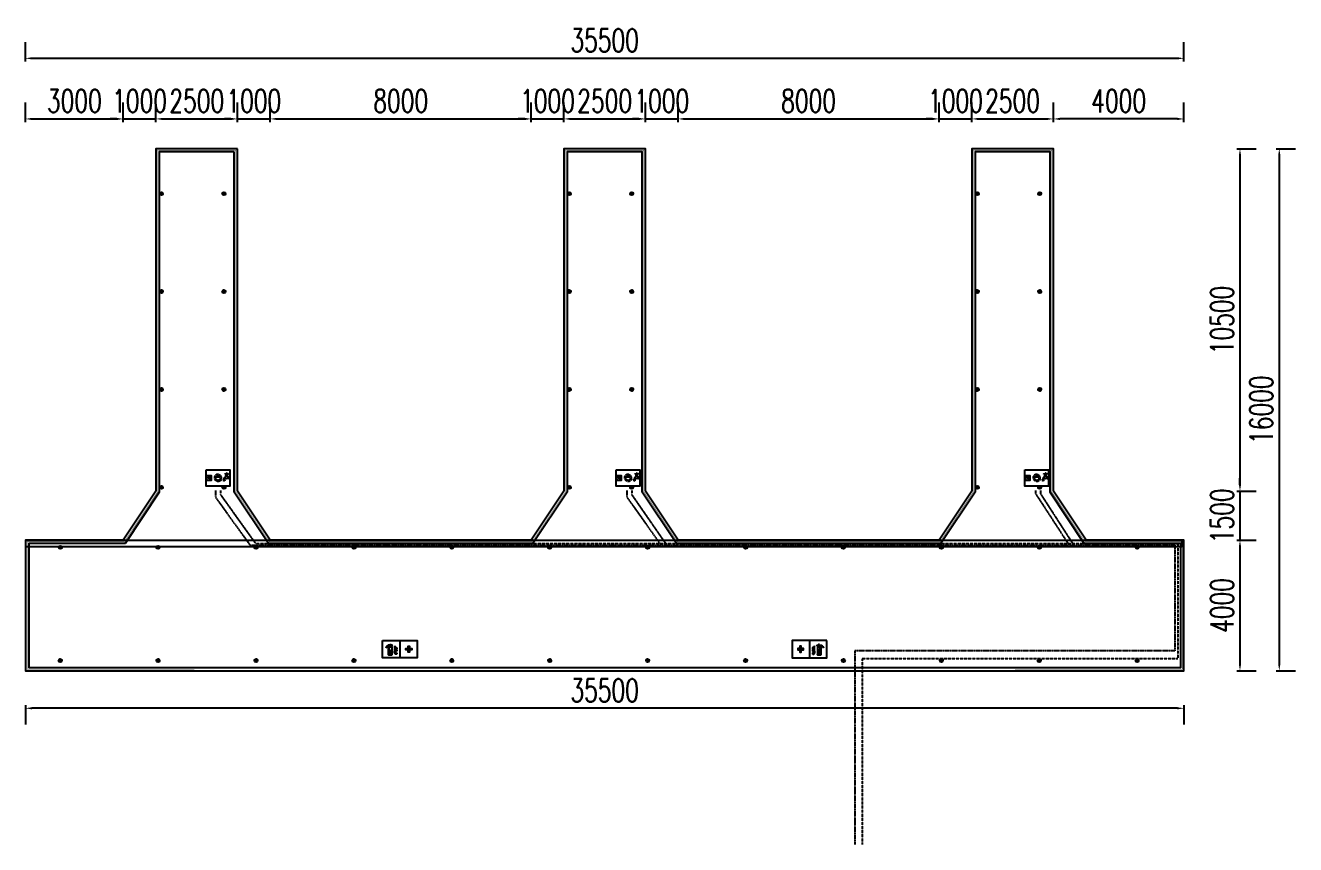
# Model space of a CAD drawing. Extents: x -18540 to 926017, y -610001 to -56924.
# Drawn here: x 435827 to 474748, y -234955 to -209850 of the extents above; entities that cross this region are included whole.
import ezdxf

# ---------------------------------------------------------------- set-up
doc = ezdxf.new("R2010")
doc.units = 0
doc.header["$LTSCALE"] = 10
doc.header["$MEASUREMENT"] = 0
doc.linetypes.add('DASH', pattern=[0.35, 0.25, -0.1])
doc.linetypes.add('PHANTOM', pattern=[2.5, 1.25, -0.25, 0.25, -0.25, 0.25, -0.25])
for name, color, linetype in [('L-TEXT文字标注', 7, 'Continuous'), ('STAIR', 2, 'Continuous'), ('W-_ANTICOLLISION防撞措施', 6, 'Continuous'), ('W-FLOAT_BOWL浮筒', 253, 'Continuous'), ('W-PLASTIC_RAILINGS塑木栏杆', 6, 'Continuous'), ('W-STEEL_FRAME钢架', 3, 'Continuous')]:
    doc.layers.add(name, color=color, linetype=linetype)
doc.styles.add('STANDARD_T3', font='simplex.shx', dxfattribs={"width": 0.7, "bigfont": 'gbcbig.shx'})
doc.dimstyles.new('W&&200', dxfattribs={"dimtxt": 700, "dimasz": 200, "dimexe": 500, "dimexo": 600, "dimgap": 200, "dimtad": 1, "dimdec": 0, "dimzin": 0, "dimdsep": 46, "dimtxsty": 'STANDARD_T3', "dimcen": 0.09, "dimclrd": 1, "dimclre": 1, "dimclrt": 7, "dimazin": 2, "dimtfac": 1, "dimtdec": 0, "dimtix": 1, "dimtmove": 2, "dimatfit": 3, "dimfxl": 100, "dimtolj": 1, "dimtzin": 0, "dimarcsym": 0})

# ---------------------------------------------------------------- blocks, each defined once
blk = doc.blocks.new('A$C6f7a73f6')
blk.add_hatch(color=3).paths.add_polyline_path([(485, 384), (635, 384, 1)])
at = {"color": 5}
for p, q in [((228, 434), (240, 434)), ((228, 408), (240, 408)), ((293, 399), (305, 399)), ((228, 363), (240, 363)), ((228, 337), (240, 337)), ((293, 372), (305, 372))]:
    blk.add_line(p, q, dxfattribs=at)
at = {"color": 0, "linetype": 'ByBlock'}
blk.add_lwpolyline([(200, 634), (920, 634), (920, 134), (200, 134)], close=True, dxfattribs=at)
blk.add_lwpolyline([(200, 459), (350, 459), (350, 309), (200, 309)], close=True)
at = {"color": 6}
for points in [[(478, 432), (450, 450)], [(512, 466), (494, 496)], [(561, 480), (560, 516)], [(606, 468), (624, 496)], [(643, 430), (674, 448)], [(466, 384), (430, 386)], [(477, 338), (446, 320)], [(514, 304), (496, 272)], [(559, 288), (560, 256)], [(608, 302), (626, 272)], [(642, 336), (674, 318)], [(654, 384), (690, 386)]]:
    blk.add_lwpolyline(points, dxfattribs=at)
at = {"color": 7, "true_color": 0xffffff}
for points in [[(779, 406), (755, 384), (744, 359), (741, 347)], [(778, 503), (777, 511), (817, 525)], [(778, 503), (871, 504), (875, 512), (834, 522)], [(779, 406), (794, 419), (797, 435)], [(846, 441), (805, 439), (797, 435)], [(797, 435), (854, 438)], [(798, 431), (854, 434)], [(817, 440), (817, 456), (805, 456)], [(805, 439), (805, 456)], [(812, 468), (809, 456)], [(809, 456), (841, 457)], [(815, 489), (811, 484), (812, 476)], [(812, 476), (840, 478)], [(812, 468), (840, 470), (841, 457)], [(817, 529), (814, 505)], [(815, 489), (836, 486), (840, 482)], [(816, 468), (816, 477)], [(839, 502), (833, 530), (817, 529)], [(837, 453), (817, 456)], [(819, 501), (819, 489)], [(819, 489), (820, 477)], [(832, 485), (832, 477)], [(835, 502), (836, 486)], [(836, 469), (836, 478)], [(845, 454), (841, 457), (837, 453)], [(837, 453), (838, 441)], [(840, 478), (840, 482)], [(846, 441), (845, 454)], [(846, 441), (854, 438)], [(855, 418), (854, 438)], [(855, 418), (860, 406), (872, 402)], [(872, 402), (880, 403)], [(892, 411), (891, 358), (878, 358)], [(881, 394), (882, 374), (878, 358)], [(880, 411), (881, 394)], [(892, 411), (880, 411)], [(881, 394), (893, 395)], [(892, 403), (913, 404)], [(896, 403), (898, 367)], [(897, 399), (917, 400)], [(913, 404), (915, 364)], [(917, 400), (918, 368)], [(777, 349), (741, 347)], [(741, 335), (741, 339), (741, 347)], [(742, 319), (742, 323), (742, 331)], [(743, 302), (743, 307), (742, 315)], [(744, 290), (743, 294), (747, 299)], [(744, 290), (743, 298)], [(746, 335), (745, 339), (745, 347)], [(746, 319), (746, 323), (746, 331)], [(747, 303), (747, 307), (747, 315)], [(748, 290), (749, 347)], [(750, 335), (749, 339), (749, 347)], [(750, 319), (750, 323), (750, 331)], [(751, 303), (751, 307), (751, 315)], [(752, 291), (751, 299)], [(752, 291), (752, 295), (755, 299)], [(754, 335), (753, 339), (753, 348)], [(754, 319), (754, 323), (754, 331)], [(755, 303), (755, 307), (755, 315)], [(756, 291), (757, 348)], [(758, 340), (757, 344), (757, 348)], [(759, 319), (758, 323), (758, 336)], [(759, 303), (759, 307), (759, 315)], [(760, 291), (760, 299)], [(760, 291), (760, 299)], [(762, 340), (761, 344), (761, 348)], [(762, 324), (762, 328), (762, 336)], [(763, 303), (763, 308), (763, 320)], [(764, 291), (765, 348)], [(766, 340), (765, 344), (765, 348)], [(766, 324), (766, 328), (766, 336)], [(767, 308), (767, 312), (767, 320)], [(768, 291), (768, 296), (767, 304)], [(768, 291), (768, 296), (768, 300), (771, 304)], [(770, 340), (769, 344), (769, 348)], [(770, 324), (770, 328), (770, 336)], [(771, 308), (771, 312), (771, 320)], [(772, 292), (773, 349)], [(774, 340), (774, 345), (773, 349)], [(775, 324), (774, 328), (774, 336)], [(775, 308), (775, 312), (775, 320)], [(776, 292), (776, 296), (776, 304)], [(792, 374), (780, 369), (777, 357)], [(777, 357), (777, 349)], [(792, 374), (825, 367), (861, 373)], [(878, 358), (874, 370), (861, 373)], [(882, 374), (894, 375)], [(890, 366), (915, 364)], [(898, 371), (918, 368)]]:
    blk.add_lwpolyline(points, dxfattribs=at)
at = {"color": 5}
for centre, radius in [((311, 385), 31), ((325, 385), 6)]:
    blk.add_circle(centre, radius, dxfattribs=at)
at = {"color": 6}
blk.add_circle((560, 384), 75, dxfattribs=at)
at = {"color": 5}
for centre, start, end in [((234, 434), 0, 180), ((234, 408), 180, 0), ((299, 399), 0, 180), ((234, 363), 0, 180), ((234, 337), 180, 0), ((299, 372), 180, 0)]:
    blk.add_arc(centre, 6, start, end, dxfattribs=at)
blk = doc.blocks.new('*D1319')
at = {"layer": 'Defpoints', "color": 0, "transparency": 16777216}
for p in [(438827, -212716), (435827, -225628), (438827, -225628)]:
    blk.add_point(p, dxfattribs=at)
at = {"layer": 'L-TEXT文字标注', "color": 1, "lineweight": -2, "transparency": 16777216}
for p, q in [((435827, -212816), (435827, -212216)), ((438827, -212816), (438827, -212216)), ((436027, -212716), (438627, -212716))]:
    blk.add_line(p, q, dxfattribs=at)
at = {"layer": 'L-TEXT文字标注', "color": 1, "transparency": 16777216}
for points in [[(436027, -212683), (436027, -212750), (435827, -212716)], [(438627, -212683), (438627, -212750), (438827, -212716)]]:
    blk.add_solid(points, dxfattribs=at)
at = {"layer": 'L-TEXT文字标注', "color": 7, "transparency": 16777216, "insert": (437327, -212166), "char_height": 700, "attachment_point": 5, "style": 'STANDARD_T3'}
blk.add_mtext('\\A1;3000', dxfattribs=at)
blk = doc.blocks.new('*D1320')
at = {"layer": 'Defpoints', "color": 0, "transparency": 16777216}
for p in [(439827, -212716), (439827, -213628), (438827, -225628)]:
    blk.add_point(p, dxfattribs=at)
at = {"layer": 'L-TEXT文字标注', "color": 1, "lineweight": -2, "transparency": 16777216}
for p, q in [((438827, -212816), (438827, -212216)), ((439827, -212816), (439827, -212216)), ((438627, -212716), (438427, -212716)), ((438827, -212716), (439827, -212716)), ((440027, -212716), (440227, -212716))]:
    blk.add_line(p, q, dxfattribs=at)
at = {"layer": 'L-TEXT文字标注', "color": 1, "transparency": 16777216}
for points in [[(438627, -212683), (438627, -212750), (438827, -212716)], [(440027, -212683), (440027, -212750), (439827, -212716)]]:
    blk.add_solid(points, dxfattribs=at)
at = {"layer": 'L-TEXT文字标注', "color": 7, "transparency": 16777216, "insert": (439327, -212166), "char_height": 700, "attachment_point": 5, "style": 'STANDARD_T3'}
blk.add_mtext('\\A1;1000', dxfattribs=at)
blk = doc.blocks.new('*D1321')
at = {"layer": 'Defpoints', "color": 0, "transparency": 16777216}
for p in [(442327, -212716), (439827, -213628), (442327, -213628)]:
    blk.add_point(p, dxfattribs=at)
at = {"layer": 'L-TEXT文字标注', "color": 1, "lineweight": -2, "transparency": 16777216}
for p, q in [((439827, -212816), (439827, -212216)), ((442327, -212816), (442327, -212216)), ((440027, -212716), (442127, -212716))]:
    blk.add_line(p, q, dxfattribs=at)
at = {"layer": 'L-TEXT文字标注', "color": 1, "transparency": 16777216}
for points in [[(440027, -212683), (440027, -212750), (439827, -212716)], [(442127, -212683), (442127, -212750), (442327, -212716)]]:
    blk.add_solid(points, dxfattribs=at)
at = {"layer": 'L-TEXT文字标注', "color": 7, "transparency": 16777216, "insert": (441077, -212166), "char_height": 700, "attachment_point": 5, "style": 'STANDARD_T3'}
blk.add_mtext('\\A1;2500', dxfattribs=at)
blk = doc.blocks.new('*D1322')
at = {"layer": 'Defpoints', "color": 0, "transparency": 16777216}
for p in [(443327, -212716), (442327, -213628), (443327, -225628)]:
    blk.add_point(p, dxfattribs=at)
at = {"layer": 'L-TEXT文字标注', "color": 1, "lineweight": -2, "transparency": 16777216}
for p, q in [((442327, -212816), (442327, -212216)), ((443327, -212816), (443327, -212216)), ((442127, -212716), (441927, -212716)), ((442327, -212716), (443327, -212716)), ((443527, -212716), (443727, -212716))]:
    blk.add_line(p, q, dxfattribs=at)
at = {"layer": 'L-TEXT文字标注', "color": 1, "transparency": 16777216}
for points in [[(442127, -212683), (442127, -212750), (442327, -212716)], [(443527, -212683), (443527, -212750), (443327, -212716)]]:
    blk.add_solid(points, dxfattribs=at)
at = {"layer": 'L-TEXT文字标注', "color": 7, "transparency": 16777216, "insert": (442827, -212166), "char_height": 700, "attachment_point": 5, "style": 'STANDARD_T3'}
blk.add_mtext('\\A1;1000', dxfattribs=at)
blk = doc.blocks.new('*D1323')
at = {"layer": 'Defpoints', "color": 0, "transparency": 16777216}
for p in [(451327, -212716), (443327, -225628), (451327, -225628)]:
    blk.add_point(p, dxfattribs=at)
at = {"layer": 'L-TEXT文字标注', "color": 1, "lineweight": -2, "transparency": 16777216}
for p, q in [((443327, -212816), (443327, -212216)), ((451327, -212816), (451327, -212216)), ((443527, -212716), (451127, -212716))]:
    blk.add_line(p, q, dxfattribs=at)
at = {"layer": 'L-TEXT文字标注', "color": 1, "transparency": 16777216}
for points in [[(443527, -212683), (443527, -212750), (443327, -212716)], [(451127, -212683), (451127, -212750), (451327, -212716)]]:
    blk.add_solid(points, dxfattribs=at)
at = {"layer": 'L-TEXT文字标注', "color": 7, "transparency": 16777216, "insert": (447327, -212166), "char_height": 700, "attachment_point": 5, "style": 'STANDARD_T3'}
blk.add_mtext('\\A1;8000', dxfattribs=at)
blk = doc.blocks.new('*D1324')
at = {"layer": 'Defpoints', "color": 0, "transparency": 16777216}
for p in [(452327, -212716), (452327, -213628), (451327, -225628)]:
    blk.add_point(p, dxfattribs=at)
at = {"layer": 'L-TEXT文字标注', "color": 1, "lineweight": -2, "transparency": 16777216}
for p, q in [((451327, -212816), (451327, -212216)), ((452327, -212816), (452327, -212216)), ((451127, -212716), (450927, -212716)), ((451327, -212716), (452327, -212716)), ((452527, -212716), (452727, -212716))]:
    blk.add_line(p, q, dxfattribs=at)
at = {"layer": 'L-TEXT文字标注', "color": 1, "transparency": 16777216}
for points in [[(451127, -212683), (451127, -212750), (451327, -212716)], [(452527, -212683), (452527, -212750), (452327, -212716)]]:
    blk.add_solid(points, dxfattribs=at)
at = {"layer": 'L-TEXT文字标注', "color": 7, "transparency": 16777216, "insert": (451827, -212166), "char_height": 700, "attachment_point": 5, "style": 'STANDARD_T3'}
blk.add_mtext('\\A1;1000', dxfattribs=at)
blk = doc.blocks.new('*D1325')
at = {"layer": 'Defpoints', "color": 0, "transparency": 16777216}
for p in [(454827, -212716), (452327, -213628), (454827, -213628)]:
    blk.add_point(p, dxfattribs=at)
at = {"layer": 'L-TEXT文字标注', "color": 1, "lineweight": -2, "transparency": 16777216}
for p, q in [((452327, -212816), (452327, -212216)), ((454827, -212816), (454827, -212216)), ((452527, -212716), (454627, -212716))]:
    blk.add_line(p, q, dxfattribs=at)
at = {"layer": 'L-TEXT文字标注', "color": 1, "transparency": 16777216}
for points in [[(452527, -212683), (452527, -212750), (452327, -212716)], [(454627, -212683), (454627, -212750), (454827, -212716)]]:
    blk.add_solid(points, dxfattribs=at)
at = {"layer": 'L-TEXT文字标注', "color": 7, "transparency": 16777216, "insert": (453577, -212166), "char_height": 700, "attachment_point": 5, "style": 'STANDARD_T3'}
blk.add_mtext('\\A1;2500', dxfattribs=at)
blk = doc.blocks.new('*D1326')
at = {"layer": 'Defpoints', "color": 0, "transparency": 16777216}
for p in [(455827, -212716), (454827, -213628), (455827, -225628)]:
    blk.add_point(p, dxfattribs=at)
at = {"layer": 'L-TEXT文字标注', "color": 1, "lineweight": -2, "transparency": 16777216}
for p, q in [((454827, -212816), (454827, -212216)), ((455827, -212816), (455827, -212216)), ((454627, -212716), (454427, -212716)), ((454827, -212716), (455827, -212716)), ((456027, -212716), (456227, -212716))]:
    blk.add_line(p, q, dxfattribs=at)
at = {"layer": 'L-TEXT文字标注', "color": 1, "transparency": 16777216}
for points in [[(454627, -212683), (454627, -212750), (454827, -212716)], [(456027, -212683), (456027, -212750), (455827, -212716)]]:
    blk.add_solid(points, dxfattribs=at)
at = {"layer": 'L-TEXT文字标注', "color": 7, "transparency": 16777216, "insert": (455327, -212166), "char_height": 700, "attachment_point": 5, "style": 'STANDARD_T3'}
blk.add_mtext('\\A1;1000', dxfattribs=at)
blk = doc.blocks.new('*D1327')
at = {"layer": 'Defpoints', "color": 0, "transparency": 16777216}
for p in [(463827, -212716), (455827, -225628), (463827, -225628)]:
    blk.add_point(p, dxfattribs=at)
at = {"layer": 'L-TEXT文字标注', "color": 1, "lineweight": -2, "transparency": 16777216}
for p, q in [((455827, -212816), (455827, -212216)), ((463827, -212816), (463827, -212216)), ((456027, -212716), (463627, -212716))]:
    blk.add_line(p, q, dxfattribs=at)
at = {"layer": 'L-TEXT文字标注', "color": 1, "transparency": 16777216}
for points in [[(456027, -212683), (456027, -212750), (455827, -212716)], [(463627, -212683), (463627, -212750), (463827, -212716)]]:
    blk.add_solid(points, dxfattribs=at)
at = {"layer": 'L-TEXT文字标注', "color": 7, "transparency": 16777216, "insert": (459827, -212166), "char_height": 700, "attachment_point": 5, "style": 'STANDARD_T3'}
blk.add_mtext('\\A1;8000', dxfattribs=at)
blk = doc.blocks.new('*D1328')
at = {"layer": 'Defpoints', "color": 0, "transparency": 16777216}
for p in [(464827, -212716), (464827, -213628), (463827, -225628)]:
    blk.add_point(p, dxfattribs=at)
at = {"layer": 'L-TEXT文字标注', "color": 1, "lineweight": -2, "transparency": 16777216}
for p, q in [((463827, -212816), (463827, -212216)), ((464827, -212816), (464827, -212216)), ((463627, -212716), (463427, -212716)), ((463827, -212716), (464827, -212716)), ((465027, -212716), (465227, -212716))]:
    blk.add_line(p, q, dxfattribs=at)
at = {"layer": 'L-TEXT文字标注', "color": 1, "transparency": 16777216}
for points in [[(463627, -212683), (463627, -212750), (463827, -212716)], [(465027, -212683), (465027, -212750), (464827, -212716)]]:
    blk.add_solid(points, dxfattribs=at)
at = {"layer": 'L-TEXT文字标注', "color": 7, "transparency": 16777216, "insert": (464327, -212166), "char_height": 700, "attachment_point": 5, "style": 'STANDARD_T3'}
blk.add_mtext('\\A1;1000', dxfattribs=at)
blk = doc.blocks.new('*D1329')
at = {"layer": 'Defpoints', "color": 0, "transparency": 16777216}
for p in [(467327, -212716), (464827, -213628), (467327, -213628)]:
    blk.add_point(p, dxfattribs=at)
at = {"layer": 'L-TEXT文字标注', "color": 1, "lineweight": -2, "transparency": 16777216}
for p, q in [((464827, -212816), (464827, -212216)), ((467327, -212816), (467327, -212216)), ((465027, -212716), (467127, -212716))]:
    blk.add_line(p, q, dxfattribs=at)
at = {"layer": 'L-TEXT文字标注', "color": 1, "transparency": 16777216}
for points in [[(465027, -212683), (465027, -212750), (464827, -212716)], [(467127, -212683), (467127, -212750), (467327, -212716)]]:
    blk.add_solid(points, dxfattribs=at)
at = {"layer": 'L-TEXT文字标注', "color": 7, "transparency": 16777216, "insert": (466077, -212166), "char_height": 700, "attachment_point": 5, "style": 'STANDARD_T3'}
blk.add_mtext('\\A1;2500', dxfattribs=at)
blk = doc.blocks.new('*D1330')
at = {"layer": 'Defpoints', "color": 0, "transparency": 16777216}
for p in [(467327, -212716), (467327, -213628), (471327, -225628)]:
    blk.add_point(p, dxfattribs=at)
at = {"layer": 'L-TEXT文字标注', "color": 1, "lineweight": -2, "transparency": 16777216}
for p, q in [((467327, -212816), (467327, -212216)), ((471327, -212816), (471327, -212216)), ((471127, -212716), (467527, -212716))]:
    blk.add_line(p, q, dxfattribs=at)
at = {"layer": 'L-TEXT文字标注', "color": 1, "transparency": 16777216}
for points in [[(467527, -212683), (467527, -212750), (467327, -212716)], [(471127, -212683), (471127, -212750), (471327, -212716)]]:
    blk.add_solid(points, dxfattribs=at)
at = {"layer": 'L-TEXT文字标注', "color": 7, "transparency": 16777216, "insert": (469327, -212166), "char_height": 700, "attachment_point": 5, "style": 'STANDARD_T3'}
blk.add_mtext('\\A1;4000', dxfattribs=at)
blk = doc.blocks.new('*D1331')
at = {"layer": 'Defpoints', "color": 0, "transparency": 16777216}
for p in [(467327, -213628), (467327, -224128), (473044, -224128)]:
    blk.add_point(p, dxfattribs=at)
at = {"layer": 'L-TEXT文字标注', "color": 1, "lineweight": -2, "transparency": 16777216}
for p, q in [((472944, -213628), (473544, -213628)), ((473044, -213828), (473044, -223928)), ((472944, -224128), (473544, -224128))]:
    blk.add_line(p, q, dxfattribs=at)
at = {"layer": 'L-TEXT文字标注', "color": 1, "transparency": 16777216}
for points in [[(473011, -213828), (473077, -213828), (473044, -213628)], [(473011, -223928), (473077, -223928), (473044, -224128)]]:
    blk.add_solid(points, dxfattribs=at)
at = {"layer": 'L-TEXT文字标注', "color": 7, "transparency": 16777216, "insert": (472494, -218878), "char_height": 700, "attachment_point": 5, "rotation": 90, "style": 'STANDARD_T3'}
blk.add_mtext('\\A1;10500', dxfattribs=at)
blk = doc.blocks.new('*D1332')
at = {"layer": 'Defpoints', "color": 0, "transparency": 16777216}
for p in [(467327, -224128), (468327, -225628), (473044, -225628)]:
    blk.add_point(p, dxfattribs=at)
at = {"layer": 'L-TEXT文字标注', "color": 1, "lineweight": -2, "transparency": 16777216}
for p, q in [((473044, -223928), (473044, -223728)), ((472944, -224128), (473544, -224128)), ((473044, -224128), (473044, -225628)), ((472944, -225628), (473544, -225628)), ((473044, -225828), (473044, -226028))]:
    blk.add_line(p, q, dxfattribs=at)
at = {"layer": 'L-TEXT文字标注', "color": 1, "transparency": 16777216}
for points in [[(473011, -223928), (473077, -223928), (473044, -224128)], [(473011, -225828), (473077, -225828), (473044, -225628)]]:
    blk.add_solid(points, dxfattribs=at)
at = {"layer": 'L-TEXT文字标注', "color": 7, "transparency": 16777216, "insert": (472494, -224878), "char_height": 700, "attachment_point": 5, "rotation": 90, "style": 'STANDARD_T3'}
blk.add_mtext('\\A1;1500', dxfattribs=at)
blk = doc.blocks.new('*D1333')
at = {"layer": 'Defpoints', "color": 0, "transparency": 16777216}
for p in [(468327, -225628), (471327, -229628), (473044, -229628)]:
    blk.add_point(p, dxfattribs=at)
at = {"layer": 'L-TEXT文字标注', "color": 1, "lineweight": -2, "transparency": 16777216}
for p, q in [((472944, -225628), (473544, -225628)), ((473044, -225828), (473044, -229428)), ((472944, -229628), (473544, -229628))]:
    blk.add_line(p, q, dxfattribs=at)
at = {"layer": 'L-TEXT文字标注', "color": 1, "transparency": 16777216}
for points in [[(473011, -225828), (473077, -225828), (473044, -225628)], [(473011, -229428), (473077, -229428), (473044, -229628)]]:
    blk.add_solid(points, dxfattribs=at)
at = {"layer": 'L-TEXT文字标注', "color": 7, "transparency": 16777216, "insert": (472494, -227628), "char_height": 700, "attachment_point": 5, "rotation": 90, "style": 'STANDARD_T3'}
blk.add_mtext('\\A1;4000', dxfattribs=at)
blk = doc.blocks.new('*D1334')
at = {"layer": 'Defpoints', "color": 0, "transparency": 16777216}
for p in [(435827, -229628), (471327, -229628), (435827, -230778)]:
    blk.add_point(p, dxfattribs=at)
at = {"layer": 'L-TEXT文字标注', "color": 1, "lineweight": -2, "transparency": 16777216}
for p, q in [((435827, -230678), (435827, -231278)), ((471127, -230778), (436027, -230778)), ((471327, -230678), (471327, -231278))]:
    blk.add_line(p, q, dxfattribs=at)
at = {"layer": 'L-TEXT文字标注', "color": 1, "transparency": 16777216}
for points in [[(436027, -230745), (436027, -230811), (435827, -230778)], [(471127, -230745), (471127, -230811), (471327, -230778)]]:
    blk.add_solid(points, dxfattribs=at)
at = {"layer": 'L-TEXT文字标注', "color": 7, "transparency": 16777216, "insert": (453577, -230228), "char_height": 700, "attachment_point": 5, "style": 'STANDARD_T3'}
blk.add_mtext('\\A1;35500', dxfattribs=at)
blk = doc.blocks.new('*D1335')
at = {"layer": 'Defpoints', "color": 0, "transparency": 16777216}
for p in [(471327, -210859), (435827, -212216), (471327, -212216)]:
    blk.add_point(p, dxfattribs=at)
at = {"layer": 'L-TEXT文字标注', "color": 1, "lineweight": -2, "transparency": 16777216}
for p, q in [((435827, -210959), (435827, -210359)), ((471327, -210959), (471327, -210359)), ((436027, -210859), (471127, -210859))]:
    blk.add_line(p, q, dxfattribs=at)
at = {"layer": 'L-TEXT文字标注', "color": 1, "transparency": 16777216}
for points in [[(436027, -210826), (436027, -210892), (435827, -210859)], [(471127, -210826), (471127, -210892), (471327, -210859)]]:
    blk.add_solid(points, dxfattribs=at)
at = {"layer": 'L-TEXT文字标注', "color": 7, "transparency": 16777216, "insert": (453577, -210309), "char_height": 700, "attachment_point": 5, "style": 'STANDARD_T3'}
blk.add_mtext('\\A1;35500', dxfattribs=at)
blk = doc.blocks.new('*D1336')
at = {"layer": 'Defpoints', "color": 0, "transparency": 16777216}
for p in [(473544, -213628), (473544, -229628), (474248, -229628)]:
    blk.add_point(p, dxfattribs=at)
at = {"layer": 'L-TEXT文字标注', "color": 1, "lineweight": -2, "transparency": 16777216}
for p, q in [((474148, -213628), (474748, -213628)), ((474248, -213828), (474248, -229428)), ((474148, -229628), (474748, -229628))]:
    blk.add_line(p, q, dxfattribs=at)
at = {"layer": 'L-TEXT文字标注', "color": 1, "transparency": 16777216}
for points in [[(474215, -213828), (474282, -213828), (474248, -213628)], [(474215, -229428), (474282, -229428), (474248, -229628)]]:
    blk.add_solid(points, dxfattribs=at)
at = {"layer": 'L-TEXT文字标注', "color": 7, "transparency": 16777216, "insert": (473698, -221628), "char_height": 700, "attachment_point": 5, "rotation": 90, "style": 'STANDARD_T3'}
blk.add_mtext('\\A1;16000', dxfattribs=at)
blk = doc.blocks.new('A$C9549bc64')
h = blk.add_hatch(color=256)
h.dxf.hatch_style = 1
h.paths.add_polyline_path([(184, 336), (184, 86), (284, 86)])
h = blk.add_hatch(color=256)
h.dxf.hatch_style = 1
edge = h.paths.add_edge_path()
edge.add_arc((480, 392), 108, 196.2965, 205.0439)
edge.add_arc((468, 386), 94.8, 205.0439, 214.3785)
edge.add_arc((433, 362), 52.4, 214.3785, 254.5692)
edge.add_arc((412, 285), 27.9, 18.3701, 74.5692, ccw=False)
edge.add_arc((409, 284), 30.5, -13.9571, 18.3701, ccw=False)
edge.add_arc((424, 281), 15.7, 300.4508, 346.0429, ccw=False)
edge.add_arc((420, 286), 22.4, 267.3708, 300.4508, ccw=False)
edge.add_arc((421, 296), 32, 239.8196, 267.3708, ccw=False)
edge.add_arc((436, 323), 62.7, 222.4174, 239.8196, ccw=False)
edge.add_arc((440, 326), 67.5, 205.6516, 222.4174, ccw=False)
edge.add_arc((464, 337), 94.3, 195.8057, 205.6516, ccw=False)
edge.add_arc((487, 344), 119, 187.03, 195.8057, ccw=False)
edge.add_arc((411, 335), 41.8, 167.9085, 187.03, ccw=False)
edge.add_arc((450, 326), 81.4, 154.2372, 167.9085, ccw=False)
edge = h.paths.add_edge_path()
edge.add_arc((485, 328), 120, 200.7545, 208.5371)
edge.add_arc((430, 299), 57.4, 208.5371, 219.7756)
edge.add_arc((534, 385), 192, 219.7756, 225.0173)
edge.add_arc((472, 323), 105, 225.0173, 232.1063)
edge.add_arc((422, 259), 23.7, 232.1063, 271.1094)
edge.add_arc((423, 219), 16.8, 44.3519, 91.1094, ccw=False)
edge.add_arc((421, 217), 19.2, 22.6325, 44.3519, ccw=False)
edge.add_arc((425, 218), 15.1, -1.9435, 22.6325, ccw=False)
edge.add_arc((430, 218), 10.2, 330.8057, 358.0565, ccw=False)
edge.add_arc((417, 225), 24.9, 313.4434, 330.8057, ccw=False)
edge.add_arc((422, 221), 18.4, 267.3708, 313.4434, ccw=False)
edge.add_arc((422, 238), 35.4, 234.5633, 267.3708, ccw=False)
edge.add_arc((423, 238), 35.7, 222.2933, 234.5633, ccw=False)
edge.add_arc((504, 312), 146, 216.228, 222.2933, ccw=False)
edge.add_arc((446, 269), 73.8, 192.6367, 216.228, ccw=False)
edge.add_arc((459, 272), 86.8, 170.9128, 192.6367, ccw=False)
edge = h.paths.add_edge_path()
edge.add_arc((486, 244), 121, 196.1194, 209.7614)
edge.add_arc((481, 242), 116, 209.7614, 223.6848)
edge.add_arc((436, 198), 53.4, 223.6848, 259.6161)
edge.add_arc((424, 132), 14.3, 6.3261, 79.6161, ccw=False)
edge.add_arc((420, 131), 18.6, -17.8938, 6.3261, ccw=False)
edge.add_arc((421, 131), 17.6, 317.1511, 342.1062, ccw=False)
edge.add_arc((418, 133), 20.8, 291.8893, 317.1511, ccw=False)
edge.add_arc((411, 151), 40.2, 273.7787, 291.8893, ccw=False)
edge.add_arc((411, 151), 40, 248.9125, 273.7787, ccw=False)
edge.add_arc((412, 153), 42.5, 224.8175, 248.9125, ccw=False)
edge.add_arc((407, 148), 35.5, 208.2935, 224.8175, ccw=False)
edge.add_arc((515, 206), 158, 200.4817, 208.2935, ccw=False)
edge.add_arc((433, 176), 70.6, 177.3708, 200.4817, ccw=False)
edge.add_arc((454, 175), 91.3, 157.0783, 177.3708, ccw=False)
h = blk.add_hatch(color=1)
h.dxf.hatch_style = 1
h.paths.add_polyline_path([(780, 285), (780, 355), (820, 355), (820, 285), (890, 285), (890, 245), (820, 245), (820, 175), (780, 175), (780, 245), (710, 245), (710, 285)])
for p, q in [((0, 530), (1061, 530)), ((530, 530), (530, 0))]:
    blk.add_line(p, q)
for points in [[(0, 530), (1063, 530), (1063, 0), (0, 0)], [(217, 401), (252, 401), (252, 336), (217, 336)], [(184, 336), (284, 336), (284, 86), (184, 86)]]:
    blk.add_lwpolyline(points, close=True)
for points in [[(217, 380), (171, 380), (171, 360), (217, 360)], [(184, 336), (184, 86), (284, 86), (184, 336)], [(252, 360), (291, 360), (291, 380), (252, 380)], [(369, 210), (369, 210)]]:
    blk.add_lwpolyline(points)
blk.add_lwpolyline([(369, 210, 0.059595), (381, 184, 0.060827), (397, 161, 0.158077), (426, 146, -0.331154), (438, 133, -0.106074), (437, 125, -0.10932), (433, 119, -0.110674), (426, 114, -0.079187), (414, 111, -0.108927), (397, 114, -0.105524), (382, 123, -0.072225), (376, 131, -0.034099), (367, 151, -0.101184), (362, 179, -0.088775), (369, 210)], format="xyb")
for points in [[(376, 362, 0.038186), (382, 346, 0.040752), (390, 333, 0.177185), (419, 312, -0.250251), (438, 294, -0.141997), (439, 277, -0.201599), (432, 267, -0.14535), (419, 264, -0.120797), (405, 268, -0.076078), (390, 280, -0.073285), (379, 297, -0.042987), (373, 312, -0.03831), (370, 329, -0.083628), (370, 343, -0.059723), (376, 362)], [(373, 286, 0.033971), (380, 271, 0.049077), (386, 262, 0.022875), (398, 249, 0.030941), (408, 240, 0.171845), (423, 235, -0.206897), (435, 230, -0.095053), (439, 224, -0.107646), (440, 218, -0.119467), (439, 213, -0.075903), (434, 207, -0.203782), (421, 202, -0.144135), (402, 209, -0.05359), (396, 214, -0.026471), (386, 226, -0.103302), (374, 253, -0.095073), (373, 286)]]:
    blk.add_lwpolyline(points, format="xyb", close=True)
at = {"color": 1}
blk.add_lwpolyline([(780, 285), (780, 355), (820, 355), (820, 285), (890, 285), (890, 245), (820, 245), (820, 175), (780, 175), (780, 245), (710, 245), (710, 285)], close=True, dxfattribs=at)
for centre, radius, start, end in [((206, 276), 110, 108.7959, 170.8595), ((203, 251), 113, 106.3658, 158.3757)]:
    blk.add_arc(centre, radius, start, end)
blk = doc.blocks.new('dimaideng')
for p, q in [((564094, -312860), (564168, -312927)), ((564165, -312857), (564096, -312930))]:
    blk.add_line(p, q)
blk.add_circle((564131, -312893), 50)
blk = doc.blocks.new('*U1552')
at = {"layer": 'W-_ANTICOLLISION防撞措施', "color": 0, "linetype": 'ByBlock'}
for p in [(-1733872, -2513095), (-1733872, -2516565)]:
    blk.add_blockref('dimaideng', p, dxfattribs=at)
blk = doc.blocks.new('*U1553')
at = {"layer": 'W-_ANTICOLLISION防撞措施', "color": 0, "linetype": 'ByBlock', "lineweight": -2, "transparency": 16777216}
for p in [(0, 0), (3000, 0), (6000, 0), (9000, 0), (12000, 0), (15000, 0), (18000, 0), (21000, 0), (24000, 0), (27000, 0), (30000, 0), (33000, 0)]:
    blk.add_blockref('*U1552', p, dxfattribs=at)
blk = doc.blocks.new('*U1546')
at = {"layer": 'W-_ANTICOLLISION防撞措施', "color": 0, "linetype": 'ByBlock'}
for p in [(-1734830, -2514830), (-1732915, -2514830)]:
    blk.add_blockref('dimaideng', p, dxfattribs=at)
blk = doc.blocks.new('*U1547')
at = {"layer": 'W-_ANTICOLLISION防撞措施', "color": 0, "linetype": 'ByBlock', "lineweight": -2, "transparency": 16777216}
for p in [(0, 9000), (0, 6000), (0, 3000), (0, 0)]:
    blk.add_blockref('*U1546', p, dxfattribs=at)
blk = doc.blocks.new('*U1548')
at = {"layer": 'W-_ANTICOLLISION防撞措施', "color": 0, "linetype": 'ByBlock'}
for p in [(-1734830, -2514830), (-1732915, -2514830)]:
    blk.add_blockref('dimaideng', p, dxfattribs=at)
blk = doc.blocks.new('*U1549')
at = {"layer": 'W-_ANTICOLLISION防撞措施', "color": 0, "linetype": 'ByBlock', "lineweight": -2, "transparency": 16777216}
for p in [(0, 9000), (0, 6000), (0, 3000), (0, 0)]:
    blk.add_blockref('*U1548', p, dxfattribs=at)
blk = doc.blocks.new('*U1550')
at = {"layer": 'W-_ANTICOLLISION防撞措施', "color": 0, "linetype": 'ByBlock'}
for p in [(-1734830, -2514830), (-1732915, -2514830)]:
    blk.add_blockref('dimaideng', p, dxfattribs=at)
blk = doc.blocks.new('*U1551')
at = {"layer": 'W-_ANTICOLLISION防撞措施', "color": 0, "linetype": 'ByBlock', "lineweight": -2, "transparency": 16777216}
for p in [(0, 9000), (0, 6000), (0, 3000), (0, 0)]:
    blk.add_blockref('*U1550', p, dxfattribs=at)

msp = doc.modelspace()

# ---------------------------------------------------------------- linework, layer by layer
at = {"layer": 'STAIR', "color": 230, "linetype": 'PHANTOM'}
for points in [[(441652.6, -224102.9), (441652.6, -224307.8), (442710.9, -225781.8), (471048.1, -225781.8), (471048.1, -229016.2), (461240.4, -229016.2), (461240.4, -234955.4)], [(454259.5, -224102.9), (454259.5, -224307.7), (455310.1, -225781.8)], [(466782, -224102.9), (466782, -224199.7), (467807.8, -225781.8)]]:
    msp.add_lwpolyline(points, dxfattribs=at)
at = {"layer": 'STAIR', "linetype": 'DASH'}
for points in [[(441809.6, -224102.9), (441809.6, -224236), (442876.5, -225726.5), (471139.5, -225726.5), (471139.5, -229258.8), (461468, -229258.8), (461468, -234955.4)], [(454405.6, -224102.9), (454405.6, -224231.2), (455441.1, -225726.5)], [(466928.2, -224102.9), (466928.2, -224197.6), (467915.2, -225726.5)]]:
    msp.add_lwpolyline(points, dxfattribs=at)
at = {"layer": 'W-PLASTIC_RAILINGS塑木栏杆', "const_width": 10}
msp.add_lwpolyline([(441003, -229577.8), (435877.6, -229577.8), (435877.6, -225678.1), (438854.3, -225678.1), (439877.6, -224143.1), (439877.6, -213678.1), (442277.3, -213678.1), (442277.3, -224143.1), (443300.6, -225678.1), (451354.3, -225678.1), (452377.6, -224143.1), (452377.6, -213678.1), (454777.3, -213678.1), (454777.3, -224143.1), (455800.6, -225678.1), (463854.3, -225678.1), (464877.6, -224143.1), (464877.6, -213678.1), (467277.3, -213678.1), (467277.3, -224143.1), (468300.6, -225678.1), (471277.3, -225678.1), (471277.3, -229577.8), (466152.4, -229577.8)], dxfattribs=at)
at = {"layer": 'W-STEEL_FRAME钢架'}
for points in [[(442327.5, -213627.9), (439827.5, -213627.9), (439827.5, -224127.9), (438827.5, -225627.9), (435827.5, -225627.9), (435827.5, -229627.9), (471327.5, -229627.9), (471327.5, -225627.9), (468327.5, -225627.9), (467327.5, -224127.9), (467327.5, -213627.9), (464827.5, -213627.9), (464827.5, -224127.9), (463827.5, -225627.9), (455827.5, -225627.9), (454827.5, -224127.9), (454827.5, -213627.9), (452327.5, -213627.9), (452327.5, -224127.9), (451327.5, -225627.9), (443327.5, -225627.9), (442327.5, -224127.9)], [(442227.5, -213727.9), (439927.5, -213727.9), (439927.5, -224158.2), (438881, -225727.9), (435927.5, -225727.9), (435927.5, -229527.9), (471227.5, -229527.9), (471227.5, -225727.9), (468273.9, -225727.9), (467227.5, -224158.2), (467227.5, -213727.9), (464927.5, -213727.9), (464927.5, -224158.2), (463881, -225727.9), (455773.9, -225727.9), (454727.5, -224158.2), (454727.5, -213727.9), (452427.5, -213727.9), (452427.5, -224158.2), (451381, -225727.9), (443273.9, -225727.9), (442227.5, -224158.2)]]:
    msp.add_lwpolyline(points, close=True, dxfattribs=at)
at = {"layer": 'W-STEEL_FRAME钢架', "color": 4, "linetype": 'ByBlock'}
msp.add_lwpolyline([(435835.5, -225820.9), (471269.5, -225820.9), (471269.5, -225635.9), (435835.5, -225635.9)], close=True, dxfattribs=at)

# ---------------------------------------------------------------- block references
at = {"layer": 'W-_ANTICOLLISION防撞措施', "color": 0, "linetype": 'ByBlock'}
for name, p in [('*U1547', (1610692.3, 2603715.5)), ('*U1549', (1623192.3, 2603715.5)), ('*U1551', (1635692.3, 2603715.5)), ('*U1553', (1606634.9, 2600142.3))]:
    msp.add_blockref(name, p, dxfattribs=at)
at = {"layer": 'W-FLOAT_BOWL浮筒'}
msp.add_blockref('A$C9549bc64', (446773.7, -229228.3), dxfattribs=at)
at = {"layer": 'W-FLOAT_BOWL浮筒', "xscale": -1}
msp.add_blockref('A$C9549bc64', (460381.2, -229228.3), dxfattribs=at)
at = {"layer": 'W-STEEL_FRAME钢架', "color": 6}
msp.add_blockref('A$C6f7a73f6', (441168, -224102.9), dxfattribs=at)
at = {"layer": 'W-STEEL_FRAME钢架'}
for p in [(453733.8, -224102.9), (466256.3, -224102.9)]:
    msp.add_blockref('A$C6f7a73f6', p, dxfattribs=at)

# ---------------------------------------------------------------- dimensions: what is measured, and where the dimension line sits
at = {"layer": 'L-TEXT文字标注', "color": 3}
for base, p1, p2, picture, middle in [((471327.5, -210859.2), (435827.5, -212216.4), (471327.5, -212216.4), '*D1335', (453577.5, -210309.2)), ((438827.5, -212716.4), (435827.5, -225627.9), (438827.5, -225627.9), '*D1319', (437327.5, -212166.4)), ((439827.5, -212716.4), (438827.5, -225627.9), (439827.5, -213627.9), '*D1320', (439327.5, -212166.4)), ((442327.5, -212716.4), (439827.5, -213627.9), (442327.5, -213627.9), '*D1321', (441077.5, -212166.4)), ((443327.5, -212716.4), (442327.5, -213627.9), (443327.5, -225627.9), '*D1322', (442827.5, -212166.4)), ((451327.5, -212716.4), (443327.5, -225627.9), (451327.5, -225627.9), '*D1323', (447327.5, -212166.4)), ((452327.5, -212716.4), (451327.5, -225627.9), (452327.5, -213627.9), '*D1324', (451827.5, -212166.4)), ((454827.5, -212716.4), (452327.5, -213627.9), (454827.5, -213627.9), '*D1325', (453577.5, -212166.4)), ((455827.5, -212716.4), (454827.5, -213627.9), (455827.5, -225627.9), '*D1326', (455327.5, -212166.4)), ((463827.5, -212716.4), (455827.5, -225627.9), (463827.5, -225627.9), '*D1327', (459827.5, -212166.4)), ((464827.5, -212716.4), (463827.5, -225627.9), (464827.5, -213627.9), '*D1328', (464327.5, -212166.4)), ((467327.5, -212716.4), (464827.5, -213627.9), (467327.5, -213627.9), '*D1329', (466077.5, -212166.4)), ((467327.5, -212716.4), (471327.5, -225627.9), (467327.5, -213627.9), '*D1330', (469327.5, -212166.4)), ((435827.5, -230778.1), (471327.5, -229627.9), (435827.5, -229627.9), '*D1334', (453577.5, -230228.1))]:
    dim = msp.add_linear_dim(base=base, p1=p1, p2=p2, dimstyle='W&&200', override={"dimfxlon": 1}, dxfattribs=at)
    dim.commit()
    dim.dimension.update_dxf_attribs({"geometry": picture, "text_midpoint": middle})
for base, p1, p2, picture, middle in [((473044, -224127.9), (467327.5, -213627.9), (467327.5, -224127.9), '*D1331', (472494, -218877.9)), ((474248.4, -229627.9), (473544, -213627.9), (473544, -229627.9), '*D1336', (473698.4, -221627.9)), ((473044, -225627.9), (467327.5, -224127.9), (468327.5, -225627.9), '*D1332', (472494, -224877.9)), ((473044, -229627.9), (468327.5, -225627.9), (471327.5, -229627.9), '*D1333', (472494, -227627.9))]:
    dim = msp.add_linear_dim(base=base, p1=p1, p2=p2, angle=90, dimstyle='W&&200', override={"dimfxlon": 1}, dxfattribs=at)
    dim.commit()
    dim.dimension.update_dxf_attribs({"geometry": picture, "text_midpoint": middle})

doc.saveas('drawing.dxf')
